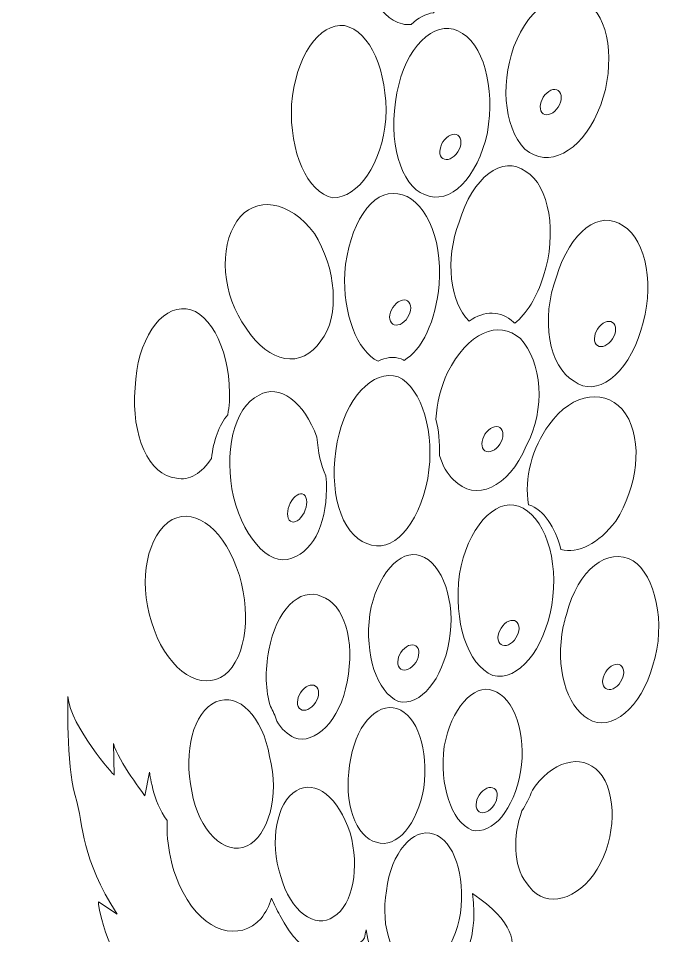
# Model space of a CAD drawing. Header units: millimetres. Extents: x -98 to 307, y -584 to 79.
# Drawn here: x -82.93 to -70.72, y -105.23 to -87.94 of the extents above; entities that cross this region are included whole.
import ezdxf

# ---------------------------------------------------------------- set-up
doc = ezdxf.new("R2010")
doc.units = ezdxf.units.MM
doc.header["$MEASUREMENT"] = 0
doc.layers.add('layer 1', color=7, linetype='Continuous')

msp = doc.modelspace()

# ---------------------------------------------------------------- linework, layer by layer
at = {"layer": 'layer 1', "color": 250, "lineweight": 9}
for points, knots in [([(-75.3271, -84.91), (-75.8086, -84.8038), (-76.2901, -85.3891), (-76.4012, -86.2936), (-76.4012, -86.2936), (-76.5126, -87.1982), (-76.1791, -87.9429), (-75.6975, -88.0494), (-75.6975, -88.0494), (-75.6427, -88.0615), (-75.5876, -88.0644), (-75.5334, -88.0589), (-75.5334, -88.0589), (-75.4024, -87.9316), (-75.2582, -87.8542), (-75.1152, -87.8385), (-75.1152, -87.8385), (-74.8804, -87.6006), (-74.7031, -87.1861), (-74.6606, -86.6658), (-74.6606, -86.6658), (-74.5496, -85.7616), (-74.8459, -85.0166), (-75.3271, -84.91)], [0, 0, 0, 0, 0.1428571, 0.1428571, 0.1428571, 0.1428571, 0.2857143, 0.2857143, 0.2857143, 0.2857143, 0.4285714, 0.4285714, 0.4285714, 0.4285714, 0.5714286, 0.5714286, 0.5714286, 0.5714286, 0.7142857, 0.7142857, 0.7142857, 0.7142857, 1, 1, 1, 1]), ([(-72.1683, -87.6959), (-72.5757, -87.3233), (-73.2052, -87.5897), (-73.5387, -88.3344), (-73.5387, -88.3344), (-73.8719, -89.0791), (-73.7978, -89.9836), (-73.3904, -90.4094), (-73.3904, -90.4094), (-72.9462, -90.782), (-72.3535, -90.4627), (-72.02, -89.7176), (-72.02, -89.7176), (-71.6868, -88.9729), (-71.7609, -88.0151), (-72.1683, -87.6959)], [0, 0, 0, 0, 0.2, 0.2, 0.2, 0.2, 0.4, 0.4, 0.4, 0.4, 0.6, 0.6, 0.6, 0.6, 1, 1, 1, 1]), ([(-74.6521, -88.1789), (-75.0967, -87.9662), (-75.6524, -88.4982), (-75.8004, -89.3495), (-75.8004, -89.3495), (-75.9856, -90.254), (-75.7263, -91.1052), (-75.2819, -91.2651), (-75.2819, -91.2651), (-74.8004, -91.4778), (-74.2817, -90.9458), (-74.0968, -90.0945), (-74.0968, -90.0945), (-73.9484, -89.2433), (-74.1706, -88.392), (-74.6521, -88.1789)], [0, 0, 0, 0, 0.2, 0.2, 0.2, 0.2, 0.4, 0.4, 0.4, 0.4, 0.6, 0.6, 0.6, 0.6, 1, 1, 1, 1]), ([(-76.7878, -88.0793), (-77.2693, -88.0261), (-77.7139, -88.6646), (-77.7878, -89.5691), (-77.7878, -89.5691), (-77.825, -90.4737), (-77.4914, -91.2184), (-77.0099, -91.3249), (-77.0099, -91.3249), (-76.5287, -91.3249), (-76.0841, -90.6864), (-76.01, -89.8351), (-76.01, -89.8351), (-75.973, -88.9306), (-76.3063, -88.1859), (-76.7878, -88.0793)], [0, 0, 0, 0, 0.2, 0.2, 0.2, 0.2, 0.4, 0.4, 0.4, 0.4, 0.6, 0.6, 0.6, 0.6, 1, 1, 1, 1]), ([(-72.8286, -89.6925), (-72.9303, -89.7837), (-73.0464, -89.7811), (-73.0874, -89.6866), (-73.0874, -89.6866), (-73.1284, -89.5921), (-73.0795, -89.4414), (-72.9778, -89.3498), (-72.9778, -89.3498), (-72.8758, -89.2586), (-72.76, -89.2612), (-72.719, -89.356), (-72.719, -89.356), (-72.6776, -89.4505), (-72.7269, -89.6012), (-72.8286, -89.6925)], [0, 0, 0, 0, 0.2, 0.2, 0.2, 0.2, 0.4, 0.4, 0.4, 0.4, 0.6, 0.6, 0.6, 0.6, 1, 1, 1, 1]), ([(-74.7202, -90.5368), (-74.8218, -90.6284), (-74.9376, -90.6258), (-74.9789, -90.5309), (-74.9789, -90.5309), (-75.0199, -90.4364), (-74.9707, -90.2857), (-74.869, -90.1945), (-74.869, -90.1945), (-74.7673, -90.1033), (-74.6516, -90.1059), (-74.6102, -90.2004), (-74.6102, -90.2004), (-74.5691, -90.2949), (-74.6184, -90.4456), (-74.7202, -90.5368)], [0, 0, 0, 0, 0.2, 0.2, 0.2, 0.2, 0.4, 0.4, 0.4, 0.4, 0.6, 0.6, 0.6, 0.6, 1, 1, 1, 1]), ([(-73.3723, -90.8268), (-73.8168, -90.5076), (-74.3723, -90.933), (-74.6316, -91.7846), (-74.6316, -91.7846), (-74.8963, -92.4969), (-74.8063, -93.2941), (-74.4414, -93.6462), (-74.4414, -93.6462), (-74.1536, -93.4488), (-73.8453, -93.4441), (-73.6026, -93.6659), (-73.6026, -93.6659), (-73.5956, -93.6732), (-73.5886, -93.6809), (-73.5815, -93.6886), (-73.5815, -93.6886), (-73.3623, -93.5109), (-73.1627, -93.2018), (-73.039, -92.7954), (-73.039, -92.7954), (-72.7796, -91.9974), (-72.9279, -91.0928), (-73.3723, -90.8268)], [0, 0, 0, 0, 0.1428571, 0.1428571, 0.1428571, 0.1428571, 0.2857143, 0.2857143, 0.2857143, 0.2857143, 0.4285714, 0.4285714, 0.4285714, 0.4285714, 0.5714286, 0.5714286, 0.5714286, 0.5714286, 0.7142857, 0.7142857, 0.7142857, 0.7142857, 1, 1, 1, 1]), ([(-75.7855, -91.2512), (-76.267, -91.145), (-76.7116, -91.8365), (-76.7857, -92.741), (-76.7857, -92.741), (-76.8188, -93.5021), (-76.5557, -94.2206), (-76.1554, -94.4023), (-76.1554, -94.4023), (-76.015, -94.33), (-75.8667, -94.3107), (-75.7219, -94.3585), (-75.7219, -94.3585), (-75.7037, -94.3672), (-75.6858, -94.3771), (-75.6682, -94.388), (-75.6682, -94.388), (-75.3321, -94.2012), (-75.0639, -93.6386), (-75.0076, -92.9537), (-75.0076, -92.9537), (-74.9338, -92.0495), (-75.3043, -91.3045), (-75.7855, -91.2512)], [0, 0, 0, 0, 0.1428571, 0.1428571, 0.1428571, 0.1428571, 0.2857143, 0.2857143, 0.2857143, 0.2857143, 0.4285714, 0.4285714, 0.4285714, 0.4285714, 0.5714286, 0.5714286, 0.5714286, 0.5714286, 0.7142857, 0.7142857, 0.7142857, 0.7142857, 1, 1, 1, 1]), ([(-78.8176, -91.7649), (-79.1556, -92.2604), (-79.1008, -93.1602), (-78.6421, -93.7823), (-78.6421, -93.7823), (-78.2072, -94.445), (-77.5958, -94.557), (-77.2342, -94.0206), (-77.2342, -94.0206), (-76.8678, -93.559), (-76.951, -92.6253), (-77.3575, -91.9966), (-77.3575, -91.9966), (-77.8162, -91.3745), (-78.4797, -91.2691), (-78.8176, -91.7649)], [0, 0, 0, 0, 0.2, 0.2, 0.2, 0.2, 0.4, 0.4, 0.4, 0.4, 0.6, 0.6, 0.6, 0.6, 1, 1, 1, 1]), ([(-71.5367, -91.8532), (-71.981, -91.534), (-72.5367, -91.9598), (-72.7958, -92.811), (-72.7958, -92.811), (-73.0923, -93.609), (-72.9441, -94.5136), (-72.4625, -94.7795), (-72.4625, -94.7795), (-72.0551, -95.0988), (-71.4626, -94.673), (-71.2032, -93.8217), (-71.2032, -93.8217), (-70.9438, -93.0238), (-71.0921, -92.1192), (-71.5367, -91.8532)], [0, 0, 0, 0, 0.2, 0.2, 0.2, 0.2, 0.4, 0.4, 0.4, 0.4, 0.6, 0.6, 0.6, 0.6, 1, 1, 1, 1]), ([(-75.6656, -93.6576), (-75.7676, -93.7491), (-75.8834, -93.7462), (-75.9243, -93.6517), (-75.9243, -93.6517), (-75.9657, -93.5572), (-75.9165, -93.4065), (-75.8148, -93.3153), (-75.8148, -93.3153), (-75.7131, -93.2237), (-75.597, -93.2266), (-75.556, -93.3211), (-75.556, -93.3211), (-75.5149, -93.4156), (-75.5639, -93.5663), (-75.6656, -93.6576)], [0, 0, 0, 0, 0.2, 0.2, 0.2, 0.2, 0.4, 0.4, 0.4, 0.4, 0.6, 0.6, 0.6, 0.6, 1, 1, 1, 1]), ([(-79.7722, -93.416), (-80.2537, -93.3627), (-80.6983, -94.0013), (-80.7353, -94.9058), (-80.7353, -94.9058), (-80.8094, -95.8103), (-80.4761, -96.555), (-79.9574, -96.6083), (-79.9574, -96.6083), (-79.7127, -96.6623), (-79.4777, -96.5102), (-79.296, -96.2358), (-79.296, -96.2358), (-79.2576, -95.9008), (-79.1532, -95.6042), (-78.9891, -95.4133), (-78.9891, -95.4133), (-78.9753, -95.3345), (-78.9645, -95.2539), (-78.9574, -95.1718), (-78.9574, -95.1718), (-78.9205, -94.2673), (-79.2907, -93.4693), (-79.7722, -93.416)], [0, 0, 0, 0, 0.1428571, 0.1428571, 0.1428571, 0.1428571, 0.2857143, 0.2857143, 0.2857143, 0.2857143, 0.4285714, 0.4285714, 0.4285714, 0.4285714, 0.5714286, 0.5714286, 0.5714286, 0.5714286, 0.7142857, 0.7142857, 0.7142857, 0.7142857, 1, 1, 1, 1]), ([(-73.4757, -93.9783), (-73.8831, -93.6061), (-74.4757, -93.8721), (-74.8462, -94.6168), (-74.8462, -94.6168), (-74.9757, -94.8861), (-75.0492, -95.1951), (-75.0668, -95.4947), (-75.0668, -95.4947), (-75.0164, -95.7034), (-74.9921, -95.9366), (-74.9986, -96.1781), (-74.9986, -96.1781), (-74.9429, -96.3679), (-74.8553, -96.5288), (-74.7351, -96.6386), (-74.7351, -96.6386), (-74.3277, -97.0644), (-73.6979, -96.7984), (-73.3646, -96.0001), (-73.3646, -96.0001), (-72.9942, -95.3086), (-73.0683, -94.4041), (-73.4757, -93.9783)], [0, 0, 0, 0, 0.1428571, 0.1428571, 0.1428571, 0.1428571, 0.2857143, 0.2857143, 0.2857143, 0.2857143, 0.4285714, 0.4285714, 0.4285714, 0.4285714, 0.5714286, 0.5714286, 0.5714286, 0.5714286, 0.7142857, 0.7142857, 0.7142857, 0.7142857, 1, 1, 1, 1]), ([(-71.8064, -94.0615), (-71.9081, -94.1531), (-72.0238, -94.1501), (-72.0652, -94.0556), (-72.0652, -94.0556), (-72.1061, -93.9611), (-72.0569, -93.8104), (-71.9552, -93.7192), (-71.9552, -93.7192), (-71.8535, -93.6276), (-71.7378, -93.6302), (-71.6964, -93.7251), (-71.6964, -93.7251), (-71.6555, -93.8196), (-71.7047, -93.9703), (-71.8064, -94.0615)], [0, 0, 0, 0, 0.2, 0.2, 0.2, 0.2, 0.4, 0.4, 0.4, 0.4, 0.6, 0.6, 0.6, 0.6, 1, 1, 1, 1]), ([(-75.7764, -94.6971), (-76.2579, -94.5373), (-76.7763, -95.1225), (-76.9244, -95.9209), (-76.9244, -95.9209), (-77.1096, -96.8254), (-76.8505, -97.6767), (-76.369, -97.8361), (-76.369, -97.8361), (-75.8875, -98.0488), (-75.4059, -97.5168), (-75.2207, -96.6123), (-75.2207, -96.6123), (-75.0724, -95.7611), (-75.3318, -94.9098), (-75.7764, -94.6971)], [0, 0, 0, 0, 0.2, 0.2, 0.2, 0.2, 0.4, 0.4, 0.4, 0.4, 0.6, 0.6, 0.6, 0.6, 1, 1, 1, 1]), ([(-78.3994, -95.043), (-78.8809, -95.2557), (-79.0662, -96.1602), (-78.8809, -96.9582), (-78.8809, -96.9582), (-78.6588, -97.8095), (-78.14, -98.3415), (-77.6957, -98.0755), (-77.6957, -98.0755), (-77.2945, -97.8981), (-77.0735, -97.241), (-77.1391, -96.5653), (-77.1391, -96.5653), (-77.2335, -96.3642), (-77.2927, -96.1124), (-77.3083, -95.8337), (-77.3083, -95.8337), (-77.5474, -95.1798), (-78.0149, -94.8128), (-78.3994, -95.043)], [0, 0, 0, 0, 0.1666667, 0.1666667, 0.1666667, 0.1666667, 0.3333333, 0.3333333, 0.3333333, 0.3333333, 0.5, 0.5, 0.5, 0.5, 0.6666667, 0.6666667, 0.6666667, 0.6666667, 1, 1, 1, 1]), ([(-71.4922, -95.3925), (-71.8257, -94.9138), (-72.4924, -94.9667), (-72.9368, -95.6053), (-72.9368, -95.6053), (-73.2565, -96.0263), (-73.4036, -96.6127), (-73.3233, -97.1064), (-73.3233, -97.1064), (-73.3233, -97.1064), (-73.3145, -97.1093), (-73.3145, -97.1093), (-73.3145, -97.1093), (-73.0358, -97.202), (-72.8189, -97.526), (-72.7146, -97.9481), (-72.7146, -97.9481), (-72.3919, -98.0324), (-72.0012, -97.8438), (-71.6774, -97.4143), (-71.6774, -97.4143), (-71.27, -96.7758), (-71.159, -95.9245), (-71.4922, -95.3925)], [0, 0, 0, 0, 0.1428571, 0.1428571, 0.1428571, 0.1428571, 0.2857143, 0.2857143, 0.2857143, 0.2857143, 0.4285714, 0.4285714, 0.4285714, 0.4285714, 0.5714286, 0.5714286, 0.5714286, 0.5714286, 0.7142857, 0.7142857, 0.7142857, 0.7142857, 1, 1, 1, 1]), ([(-73.9276, -96.0442), (-74.0293, -96.1354), (-74.1454, -96.1329), (-74.1864, -96.0384), (-74.1864, -96.0384), (-74.2275, -95.9439), (-74.1785, -95.7932), (-74.0769, -95.7016), (-74.0769, -95.7016), (-73.9748, -95.6104), (-73.8591, -95.6129), (-73.8181, -95.7074), (-73.8181, -95.7074), (-73.7767, -95.8019), (-73.8259, -95.9526), (-73.9276, -96.0442)], [0, 0, 0, 0, 0.2, 0.2, 0.2, 0.2, 0.4, 0.4, 0.4, 0.4, 0.6, 0.6, 0.6, 0.6, 1, 1, 1, 1]), ([(-77.5788, -97.3059), (-77.6608, -97.4318), (-77.7734, -97.472), (-77.83, -97.3953), (-77.83, -97.3953), (-77.8868, -97.3191), (-77.866, -97.1553), (-77.784, -97.0297), (-77.784, -97.0297), (-77.7019, -96.9042), (-77.5894, -96.8641), (-77.5328, -96.9403), (-77.5328, -96.9403), (-77.4763, -97.0166), (-77.4967, -97.1804), (-77.5788, -97.3059)], [0, 0, 0, 0, 0.2, 0.2, 0.2, 0.2, 0.4, 0.4, 0.4, 0.4, 0.6, 0.6, 0.6, 0.6, 1, 1, 1, 1]), ([(-80.1177, -97.4399), (-80.5623, -97.812), (-80.6734, -98.6633), (-80.3771, -99.4616), (-80.3771, -99.4616), (-80.0808, -100.2596), (-79.4882, -100.6322), (-79.0436, -100.3129), (-79.0436, -100.3129), (-78.6362, -99.9936), (-78.5251, -99.0891), (-78.8214, -98.2911), (-78.8214, -98.2911), (-79.1177, -97.4928), (-79.6734, -97.1206), (-80.1177, -97.4399)], [0, 0, 0, 0, 0.2, 0.2, 0.2, 0.2, 0.4, 0.4, 0.4, 0.4, 0.6, 0.6, 0.6, 0.6, 1, 1, 1, 1]), ([(-73.5138, -97.1356), (-73.9584, -96.9757), (-74.4769, -97.561), (-74.6251, -98.4123), (-74.6251, -98.4123), (-74.7362, -99.3168), (-74.4769, -100.1151), (-73.9953, -100.3278), (-73.9953, -100.3278), (-73.5138, -100.4344), (-73.0323, -99.8491), (-72.8843, -98.9975), (-72.8843, -98.9975), (-72.736, -98.1463), (-73.0323, -97.295), (-73.5138, -97.1356)], [0, 0, 0, 0, 0.2, 0.2, 0.2, 0.2, 0.4, 0.4, 0.4, 0.4, 0.6, 0.6, 0.6, 0.6, 1, 1, 1, 1]), ([(-75.3573, -98.0682), (-75.7398, -97.931), (-76.1858, -98.4345), (-76.3133, -99.1672), (-76.3133, -99.1672), (-76.4089, -99.9451), (-76.1858, -100.6318), (-75.7717, -100.815), (-75.7717, -100.815), (-75.3573, -100.9065), (-74.9429, -100.403), (-74.8157, -99.6707), (-74.8157, -99.6707), (-74.6879, -98.938), (-74.9429, -98.2057), (-75.3573, -98.0682)], [0, 0, 0, 0, 0.2, 0.2, 0.2, 0.2, 0.4, 0.4, 0.4, 0.4, 0.6, 0.6, 0.6, 0.6, 1, 1, 1, 1]), ([(-71.3497, -98.1634), (-71.8313, -97.8974), (-72.3866, -98.3232), (-72.6091, -99.1745), (-72.6091, -99.1745), (-72.617, -99.2004), (-72.6243, -99.2263), (-72.6314, -99.2522), (-72.6314, -99.2522), (-72.6422, -99.304), (-72.6543, -99.3544), (-72.6674, -99.404), (-72.6674, -99.404), (-72.8262, -100.1742), (-72.6058, -100.9011), (-72.2014, -101.143), (-72.2014, -101.143), (-71.7571, -101.409), (-71.2015, -100.9303), (-70.9793, -100.1323), (-70.9793, -100.1323), (-70.7199, -99.3343), (-70.9423, -98.4298), (-71.3497, -98.1634)], [0, 0, 0, 0, 0.1428571, 0.1428571, 0.1428571, 0.1428571, 0.2857143, 0.2857143, 0.2857143, 0.2857143, 0.4285714, 0.4285714, 0.4285714, 0.4285714, 0.5714286, 0.5714286, 0.5714286, 0.5714286, 0.7142857, 0.7142857, 0.7142857, 0.7142857, 1, 1, 1, 1]), ([(-77.2207, -98.834), (-77.6363, -98.6505), (-78.0841, -99.1095), (-78.2122, -99.8451), (-78.2122, -99.8451), (-78.2933, -100.2417), (-78.2755, -100.6146), (-78.1837, -100.9098), (-78.1837, -100.9098), (-78.1383, -100.9923), (-78.0979, -101.0846), (-78.0638, -101.1846), (-78.0638, -101.1846), (-77.9768, -101.3316), (-77.8642, -101.4407), (-77.7324, -101.4987), (-77.7324, -101.4987), (-77.3485, -101.637), (-76.8687, -101.1776), (-76.7409, -100.4424), (-76.7409, -100.4424), (-76.5809, -99.6612), (-76.8048, -98.972), (-77.2207, -98.834)], [0, 0, 0, 0, 0.1428571, 0.1428571, 0.1428571, 0.1428571, 0.2857143, 0.2857143, 0.2857143, 0.2857143, 0.4285714, 0.4285714, 0.4285714, 0.4285714, 0.5714286, 0.5714286, 0.5714286, 0.5714286, 0.7142857, 0.7142857, 0.7142857, 0.7142857, 1, 1, 1, 1]), ([(-73.6243, -99.6952), (-73.726, -99.7864), (-73.8421, -99.7838), (-73.8831, -99.6893), (-73.8831, -99.6893), (-73.9242, -99.5948), (-73.8752, -99.4441), (-73.7732, -99.3525), (-73.7732, -99.3525), (-73.6715, -99.2613), (-73.5557, -99.2639), (-73.5147, -99.3584), (-73.5147, -99.3584), (-73.4734, -99.4529), (-73.5226, -99.6039), (-73.6243, -99.6952)], [0, 0, 0, 0, 0.2, 0.2, 0.2, 0.2, 0.4, 0.4, 0.4, 0.4, 0.6, 0.6, 0.6, 0.6, 1, 1, 1, 1]), ([(-75.5123, -100.156), (-75.614, -100.2476), (-75.73, -100.245), (-75.7711, -100.1505), (-75.7711, -100.1505), (-75.8121, -100.0557), (-75.7632, -99.905), (-75.6612, -99.8137), (-75.6612, -99.8137), (-75.5595, -99.7225), (-75.4437, -99.7251), (-75.4027, -99.8196), (-75.4027, -99.8196), (-75.3614, -99.9141), (-75.4106, -100.0648), (-75.5123, -100.156)], [0, 0, 0, 0, 0.2, 0.2, 0.2, 0.2, 0.4, 0.4, 0.4, 0.4, 0.6, 0.6, 0.6, 0.6, 1, 1, 1, 1]), ([(-71.653, -100.5234), (-71.7547, -100.6146), (-71.8706, -100.6121), (-71.9118, -100.5176), (-71.9118, -100.5176), (-71.9529, -100.4231), (-71.9036, -100.2724), (-71.802, -100.1808), (-71.802, -100.1808), (-71.7003, -100.0896), (-71.5845, -100.0921), (-71.5432, -100.1866), (-71.5432, -100.1866), (-71.5021, -100.2811), (-71.5511, -100.4318), (-71.653, -100.5234)], [0, 0, 0, 0, 0.2, 0.2, 0.2, 0.2, 0.4, 0.4, 0.4, 0.4, 0.6, 0.6, 0.6, 0.6, 1, 1, 1, 1]), ([(-77.402, -100.9135), (-77.5037, -101.0051), (-77.6196, -101.0025), (-77.6606, -100.9076), (-77.6606, -100.9076), (-77.7019, -100.8131), (-77.6526, -100.6624), (-77.551, -100.5712), (-77.551, -100.5712), (-77.4493, -100.48), (-77.3332, -100.4826), (-77.2922, -100.5771), (-77.2922, -100.5771), (-77.2511, -100.6716), (-77.3001, -100.8223), (-77.402, -100.9135)], [0, 0, 0, 0, 0.2, 0.2, 0.2, 0.2, 0.4, 0.4, 0.4, 0.4, 0.6, 0.6, 0.6, 0.6, 1, 1, 1, 1]), ([(-73.9918, -100.6052), (-74.3588, -100.4734), (-74.7867, -100.9562), (-74.9088, -101.6589), (-74.9088, -101.6589), (-75.0006, -102.4055), (-74.7867, -103.0641), (-74.3892, -103.2396), (-74.3892, -103.2396), (-73.9918, -103.3275), (-73.5947, -102.8444), (-73.4722, -102.142), (-73.4722, -102.142), (-73.35, -101.4393), (-73.5947, -100.7369), (-73.9918, -100.6052)], [0, 0, 0, 0, 0.2, 0.2, 0.2, 0.2, 0.4, 0.4, 0.4, 0.4, 0.6, 0.6, 0.6, 0.6, 1, 1, 1, 1]), ([(-75.8194, -108.5711), (-75.5288, -108.6467), (-74.8992, -108.5996), (-74.5965, -108.2504), (-74.5965, -108.2504), (-74.265, -107.8308), (-73.5446, -106.8507), (-73.5446, -106.8507), (-73.5446, -106.8507), (-73.5446, -106.8507), (-73.8336, -106.5351), (-73.8336, -106.5351), (-73.8336, -106.5351), (-74.3066, -106.0177), (-72.7779, -105.5127), (-74.3805, -104.4309), (-74.3805, -104.4309), (-74.2413, -105.3817), (-74.6351, -106.0436), (-75.1178, -106.218), (-75.1178, -106.218), (-75.6415, -106.4067), (-76.2277, -106.075), (-76.3842, -105.1205), (-76.3842, -105.1205), (-76.4252, -105.3504), (-76.4056, -105.2537), (-76.5269, -105.3876), (-76.5269, -105.3876), (-76.9624, -105.8667), (-77.5993, -105.6539), (-78.007, -104.841), (-78.007, -104.841), (-78.0668, -104.7388), (-78.1184, -104.6316), (-78.1621, -104.5214), (-78.1621, -104.5214), (-78.2104, -104.6662), (-78.2769, -104.7958), (-78.361, -104.9027), (-78.361, -104.9027), (-78.7678, -105.3493), (-79.4334, -105.169), (-79.832, -104.4126), (-79.832, -104.4126), (-80.0506, -103.9978), (-80.15, -103.5041), (-80.1295, -103.0593), (-80.1295, -103.0593), (-80.4055, -102.6948), (-80.4615, -102.1435), (-80.4615, -102.1435), (-80.4615, -102.1435), (-80.4615, -102.1435), (-80.5492, -102.5952), (-80.5492, -102.5952), (-80.5492, -102.5952), (-80.5492, -102.5952), (-81.0517, -101.9362), (-81.1435, -101.6093), (-81.1435, -101.6093), (-81.1435, -101.6093), (-81.1288, -102.204), (-81.1288, -102.204), (-81.1288, -102.204), (-81.1288, -102.204), (-81.9489, -101.2995), (-82.0013, -100.7183), (-82.0013, -100.7183), (-82.0013, -100.7183), (-82.0383, -101.9917), (-81.8639, -102.589), (-81.8639, -102.589), (-81.6895, -103.1863), (-81.759, -103.7515), (-81.0714, -104.8238), (-81.0714, -104.8238), (-81.0714, -104.8238), (-81.4266, -104.5918), (-81.4266, -104.5918), (-81.4266, -104.5918), (-81.4266, -104.5918), (-81.3668, -105.4704), (-80.5286, -106.4884), (-80.5286, -106.4884), (-79.6992, -107.4499), (-78.9044, -107.9432), (-78.9044, -107.9432), (-78.9044, -107.9432), (-78.3874, -108.6383), (-77.8091, -108.3267), (-77.679, -108.6415), (-77.679, -108.6415), (-77.5858, -108.728), (-76.4144, -109.086), (-76.092, -108.6094), (-76.092, -108.6094), (-75.8733, -108.2307), (-75.8194, -108.5711), (-75.8194, -108.5711)], [0, 0, 0, 0, 0.0384615, 0.0384615, 0.0384615, 0.0384615, 0.0769231, 0.0769231, 0.0769231, 0.0769231, 0.1153846, 0.1153846, 0.1153846, 0.1153846, 0.1538462, 0.1538462, 0.1538462, 0.1538462, 0.1923077, 0.1923077, 0.1923077, 0.1923077, 0.2307692, 0.2307692, 0.2307692, 0.2307692, 0.2692308, 0.2692308, 0.2692308, 0.2692308, 0.3076923, 0.3076923, 0.3076923, 0.3076923, 0.3461538, 0.3461538, 0.3461538, 0.3461538, 0.3846154, 0.3846154, 0.3846154, 0.3846154, 0.4230769, 0.4230769, 0.4230769, 0.4230769, 0.4615385, 0.4615385, 0.4615385, 0.4615385, 0.5, 0.5, 0.5, 0.5, 0.5384615, 0.5384615, 0.5384615, 0.5384615, 0.5769231, 0.5769231, 0.5769231, 0.5769231, 0.6153846, 0.6153846, 0.6153846, 0.6153846, 0.6538462, 0.6538462, 0.6538462, 0.6538462, 0.6923077, 0.6923077, 0.6923077, 0.6923077, 0.7307692, 0.7307692, 0.7307692, 0.7307692, 0.7692308, 0.7692308, 0.7692308, 0.7692308, 0.8076923, 0.8076923, 0.8076923, 0.8076923, 0.8461538, 0.8461538, 0.8461538, 0.8461538, 0.8846154, 0.8846154, 0.8846154, 0.8846154, 0.9230769, 0.9230769, 0.9230769, 0.9230769, 1, 1, 1, 1]), ([(-79.211, -100.8219), (-79.6348, -101.0091), (-79.8302, -101.7582), (-79.6673, -102.5073), (-79.6673, -102.5073), (-79.5369, -103.2567), (-79.048, -103.7248), (-78.6242, -103.5373), (-78.6242, -103.5373), (-78.2332, -103.3501), (-78.0049, -102.601), (-78.2004, -101.8519), (-78.2004, -101.8519), (-78.3308, -101.1028), (-78.7871, -100.6343), (-79.211, -100.8219)], [0, 0, 0, 0, 0.2, 0.2, 0.2, 0.2, 0.4, 0.4, 0.4, 0.4, 0.6, 0.6, 0.6, 0.6, 1, 1, 1, 1]), ([(-75.8013, -100.9496), (-76.1876, -100.8215), (-76.6035, -101.2911), (-76.6926, -102.0165), (-76.6926, -102.0165), (-76.8112, -102.6992), (-76.5735, -103.3819), (-76.1876, -103.4672), (-76.1876, -103.4672), (-75.8013, -103.5953), (-75.415, -103.1257), (-75.2963, -102.443), (-75.2963, -102.443), (-75.2072, -101.7177), (-75.415, -101.0777), (-75.8013, -100.9496)], [0, 0, 0, 0, 0.2, 0.2, 0.2, 0.2, 0.4, 0.4, 0.4, 0.4, 0.6, 0.6, 0.6, 0.6, 1, 1, 1, 1]), ([(-71.9326, -102.2186), (-72.2325, -101.7884), (-72.7981, -101.884), (-73.1976, -102.4098), (-73.1976, -102.4098), (-73.2158, -102.4335), (-73.2331, -102.458), (-73.2498, -102.4828), (-73.2498, -102.4828), (-73.304, -102.6302), (-73.3702, -102.7619), (-73.4455, -102.8729), (-73.4455, -102.8729), (-73.6197, -103.353), (-73.6108, -103.908), (-73.3641, -104.2269), (-73.3641, -104.2269), (-73.0645, -104.7053), (-72.4986, -104.6097), (-72.0992, -104.0835), (-72.0992, -104.0835), (-71.6997, -103.5099), (-71.6331, -102.697), (-71.9326, -102.2186)], [0, 0, 0, 0, 0.1428571, 0.1428571, 0.1428571, 0.1428571, 0.2857143, 0.2857143, 0.2857143, 0.2857143, 0.4285714, 0.4285714, 0.4285714, 0.4285714, 0.5714286, 0.5714286, 0.5714286, 0.5714286, 0.7142857, 0.7142857, 0.7142857, 0.7142857, 1, 1, 1, 1]), ([(-77.699, -102.497), (-78.0647, -102.716), (-78.2124, -103.4453), (-77.9909, -104.1098), (-77.9909, -104.1098), (-77.8106, -104.764), (-77.3405, -105.1205), (-76.9921, -104.8665), (-76.9921, -104.8665), (-76.6263, -104.6476), (-76.5026, -103.943), (-76.6828, -103.2885), (-76.6828, -103.2885), (-76.9044, -102.6244), (-77.3329, -102.2781), (-77.699, -102.497)], [0, 0, 0, 0, 0.2, 0.2, 0.2, 0.2, 0.4, 0.4, 0.4, 0.4, 0.6, 0.6, 0.6, 0.6, 1, 1, 1, 1]), ([(-74.0364, -102.8429), (-74.1381, -102.9345), (-74.2541, -102.932), (-74.2952, -102.8371), (-74.2952, -102.8371), (-74.3362, -102.7426), (-74.2872, -102.5919), (-74.1855, -102.5007), (-74.1855, -102.5007), (-74.0835, -102.4095), (-73.9678, -102.412), (-73.9267, -102.5065), (-73.9267, -102.5065), (-73.8854, -102.601), (-73.9347, -102.7517), (-74.0364, -102.8429)], [0, 0, 0, 0, 0.2, 0.2, 0.2, 0.2, 0.4, 0.4, 0.4, 0.4, 0.6, 0.6, 0.6, 0.6, 1, 1, 1, 1]), ([(-75.1093, -103.3129), (-75.4956, -103.1848), (-75.9115, -103.6541), (-76.0006, -104.3798), (-76.0006, -104.3798), (-76.1193, -105.0625), (-75.8819, -105.7452), (-75.4956, -105.8305), (-75.4956, -105.8305), (-75.1093, -105.9586), (-74.7234, -105.489), (-74.6043, -104.8063), (-74.6043, -104.8063), (-74.5153, -104.081), (-74.7234, -103.441), (-75.1093, -103.3129)], [0, 0, 0, 0, 0.2, 0.2, 0.2, 0.2, 0.4, 0.4, 0.4, 0.4, 0.6, 0.6, 0.6, 0.6, 1, 1, 1, 1])]:
    msp.add_open_spline(points, degree=3, knots=knots, dxfattribs=at)
at = {"layer": 'layer 1', "lineweight": 9}
msp.add_open_spline([(-87.2928, -116.7711), (-86.7027, -123.2841), (-84.2855, -128.1007), (-81.3811, -128.5511), (-81.3811, -128.5511), (-82.8942, -124.428), (-84.1546, -119.8536), (-85.1275, -114.9537), (-85.1275, -114.9537), (-86.0659, -109.5949), (-86.761, -104.0301), (-87.202, -98.3469), (-87.202, -98.3469), (-87.9474, -99.6566), (-88.6921, -100.9685), (-89.4361, -102.2826), (-89.4361, -102.2826), (-88.1461, -103.9175), (-87.6068, -107.5176), (-88.1879, -110.6156), (-88.1879, -110.6156), (-88.769, -113.7135), (-90.2819, -115.3042), (-91.6898, -114.2974), (-91.6898, -114.2974), (-91.3964, -118.3861), (-90.2389, -121.8806), (-88.5965, -123.6366), (-88.5965, -123.6366), (-88.978, -120.9249), (-88.4202, -117.9872), (-87.2928, -116.7711)], degree=3, knots=[0, 0, 0, 0, 0.1111111, 0.1111111, 0.1111111, 0.1111111, 0.2222222, 0.2222222, 0.2222222, 0.2222222, 0.3333333, 0.3333333, 0.3333333, 0.3333333, 0.4444444, 0.4444444, 0.4444444, 0.4444444, 0.5555556, 0.5555556, 0.5555556, 0.5555556, 0.6666667, 0.6666667, 0.6666667, 0.6666667, 0.7777778, 0.7777778, 0.7777778, 0.7777778, 1, 1, 1, 1], dxfattribs=at)

doc.saveas('drawing.dxf')
